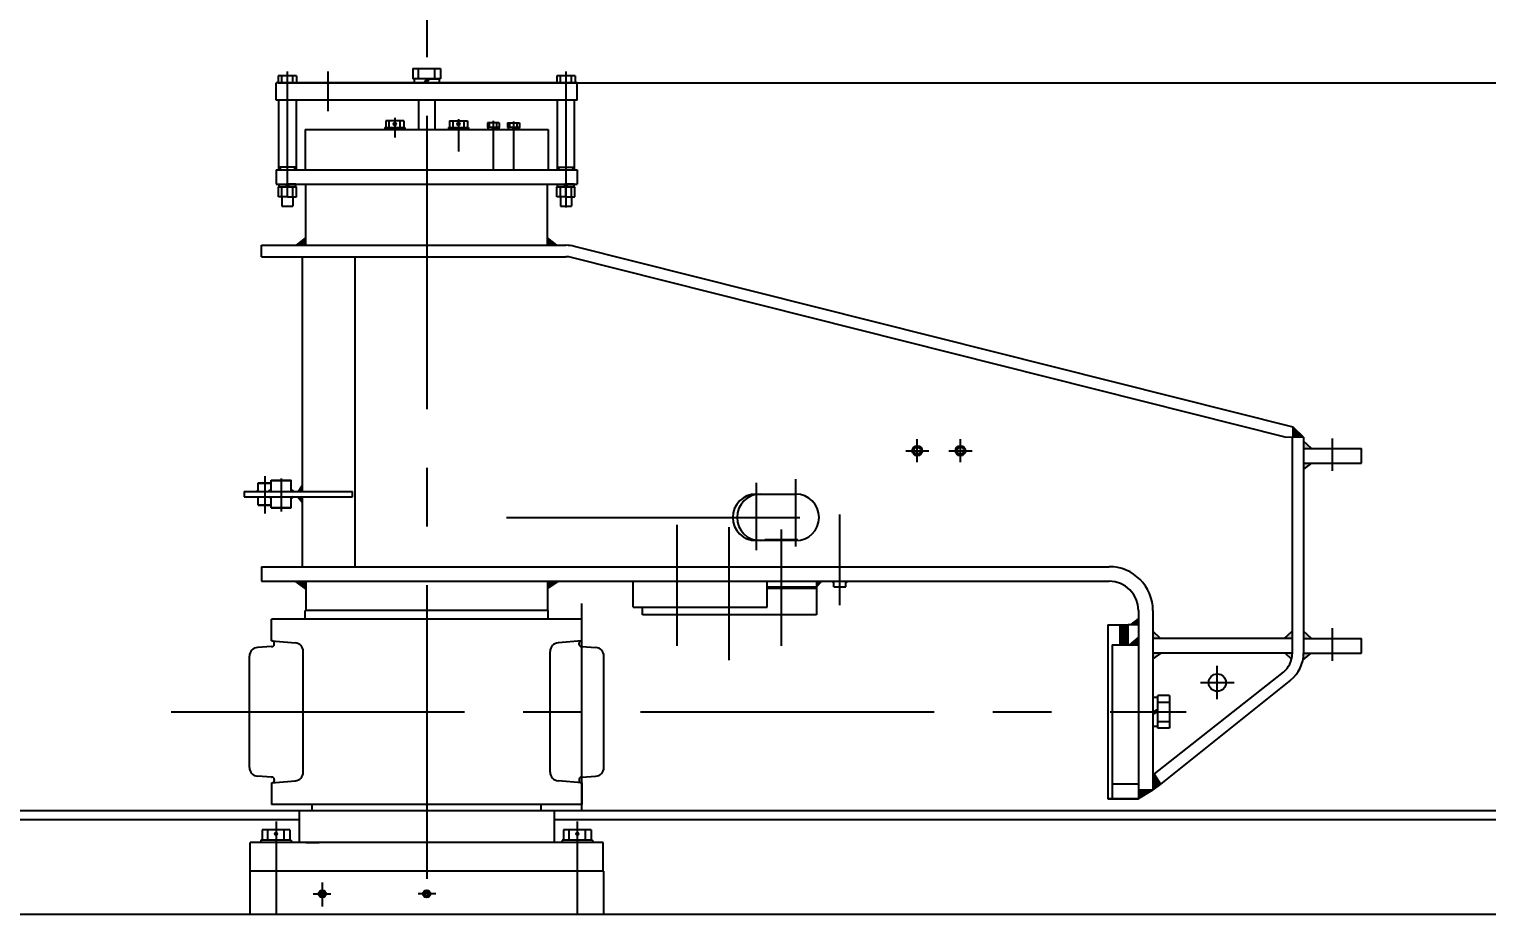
# Model space of a CAD drawing. Header units: millimetres. Extents: x 0 to 25200, y 0 to 17820.
# Drawn here: x 10466 to 13659, y 8440 to 10389 of the extents above; entities that cross this region are included whole.
import ezdxf

# ---------------------------------------------------------------- set-up
doc = ezdxf.new("R2010")
doc.units = ezdxf.units.MM
doc.header["$LTSCALE"] = 600
doc.linetypes.add('F', pattern=[0.75, 0.5, -0.25])
doc.linetypes.add('G', pattern=[2, 1.25, -0.25, 0.25, -0.25])
for name, color, linetype in [('01', 7, 'Continuous'), ('04', 2, 'F'), ('05', 142, 'G'), ('08', 1, 'Continuous')]:
    doc.layers.add(name, color=color, linetype=linetype)
doc.styles.get("Standard").update_dxf_attribs({"font": 'isocp', "width": 0.707, "bigfont": 'intecad.shx'})
doc.dimstyles.new('INTE', dxfattribs={"dimscale": 60, "dimtxt": 7, "dimasz": 3, "dimexe": 3, "dimexo": 0, "dimgap": 1, "dimtad": 1, "dimdec": 0, "dimdsep": 46, "dimtxsty": 'Standard', "dimcen": 0, "dimclrd": 1, "dimclre": 1, "dimclrt": 3, "dimaunit": 1, "dimadec": 0, "dimazin": 0, "dimtfac": 1, "dimtdec": 0, "dimtmove": 0, "dimatfit": 0, "dimfxl": 0, "dimarcsym": 0})

# ---------------------------------------------------------------- blocks, each defined once
blk = doc.blocks.new('*U203')
at = {"layer": '01'}
for p, q in [((-27.2, 9), (-27.2, 0)), ((0, 9), (-27.2, 9)), ((-27.2, 0), (0, 0)), ((0, 0), (-5.2, 9)), ((0, 9), (5.2, 0)), ((0, 9), (27.2, 9)), ((27.2, 0), (0, 0)), ((27.2, 9), (27.2, 0))]:
    blk.add_line(p, q, dxfattribs=at)
at = {"layer": '05'}
blk.add_line((0, 11.1), (0, -2.1), dxfattribs=at)
blk = doc.blocks.new('*U202')
at = {"layer": '01'}
for p, q in [((-18.3, 6), (-18.3, 0)), ((0, 6), (-18.3, 6)), ((-18.3, 0), (0, 0)), ((0, 0), (-3.5, 6)), ((0, 6), (3.5, 0)), ((0, 6), (18.3, 6)), ((18.3, 0), (0, 0)), ((18.3, 6), (18.3, 0))]:
    blk.add_line(p, q, dxfattribs=at)
at = {"layer": '05'}
blk.add_line((0, 8.1), (0, -2.1), dxfattribs=at)
blk = doc.blocks.new('*U201')
at = {"layer": '01'}
for p, q in [((-21.5, 0), (-21.5, 19.8)), ((-21.5, 19.8), (0, 19.8)), ((-21.5, 12), (0, 12)), ((0, 19.8), (0, 0)), ((0, -19.8), (0, 0)), ((-21.5, 0), (-21.5, -19.8)), ((-21.5, -12), (0, -12)), ((-21.5, -19.8), (0, -19.8))]:
    blk.add_line(p, q, dxfattribs=at)
at = {"layer": '05'}
blk.add_line((-22.6, 0), (1.1, 0), dxfattribs=at)
blk = doc.blocks.new('*U199')
at = {"layer": '01'}
for p, q in [((-12.2, 4.1), (-12.2, 0)), ((0, 4.1), (-12.2, 4.1)), ((-12.2, 0), (0, 0)), ((0, 0), (-2.4, 4.1)), ((0, 4.1), (2.4, 0)), ((0, 4.1), (12.2, 4.1)), ((12.2, 0), (0, 0)), ((12.2, 4.1), (12.2, 0))]:
    blk.add_line(p, q, dxfattribs=at)
at = {"layer": '05'}
blk.add_line((0, 6.2), (0, -2.1), dxfattribs=at)
blk = doc.blocks.new('*D321')
at = {"layer": '08', "color": 1, "lineweight": -2}
for p, q in [((11011.9, 10271), (14929.8, 10271)), ((14749.8, 4975), (14749.8, 10091)), ((11011.9, 4795), (14929.8, 4795))]:
    blk.add_line(p, q, dxfattribs=at)
at = {"layer": '08', "color": 1}
for points in [[(14719.8, 10091), (14779.8, 10091), (14749.8, 10271)], [(14719.8, 4975), (14779.8, 4975), (14749.8, 4795)]]:
    blk.add_solid(points, dxfattribs=at)
at = {"layer": 'DEFPOINTS', "color": 0}
for p in [(11011.9, 10271), (14749.8, 10271), (11011.9, 4795)]:
    blk.add_point(p, dxfattribs=at)
at = {"layer": '08', "color": 3, "insert": (14479.8, 7533), "char_height": 420, "attachment_point": 5, "rotation": 90}
blk.add_mtext('5476', dxfattribs=at)

msp = doc.modelspace()

# ---------------------------------------------------------------- hatches: boundary and pattern name
at = {"layer": '01', "ltscale": 0.857143}
h = msp.add_hatch(color=256, dxfattribs=at)
h.paths.add_polyline_path([(11012.9, 10086), (11012.9, 10080), (11018.9, 10080)])
h.paths.add_polyline_path([(11044.9, 10080), (11050.9, 10080), (11050.9, 10086)])
h = msp.add_hatch(color=256, dxfattribs=at)
h.paths.add_polyline_path([(11660.9, 10086), (11660.9, 10080), (11654.9, 10080)])
h.paths.add_polyline_path([(11628.9, 10080), (11622.9, 10080), (11622.9, 10086)])
for points in [[(11051.4, 9915), (11071.9, 9915), (11071.9, 9931.6)], [(11051.4, 9915), (11071.9, 9915), (11071.9, 9931.6)], [(11622.4, 9915), (11601.9, 9915), (11601.9, 9931.6)], [(11622.4, 9915), (11601.9, 9915), (11601.9, 9931.6)], [(13257.9, 9494.9), (13235.2, 9494.9), (13235.2, 9495.2), (13234.8, 9516.4)], [(10964.9, 9376.6), (10968, 9379.6), (10968, 9376.6)], [(10964.9, 9376), (10968, 9379), (10968, 9376)], [(10964.9, 9364.6), (10968, 9361.6), (10968, 9364.6)], [(10964.9, 9364), (10968, 9361.1), (10968, 9364)], [(11048.4, 9179), (11071.9, 9163.1), (11071.9, 9179)], [(11048.4, 9179), (11071.9, 9163.1), (11071.9, 9179)], [(11625.4, 9179), (11601.9, 9163.1), (11601.9, 9179)], [(11625.4, 9179), (11601.9, 9163.1), (11601.9, 9179)], [(12190.9, 9179), (12202.8, 9179), (12190.9, 9166.5)], [(12224.3, 9179), (12228.5, 9175), (12228.5, 9179)], [(12255.3, 9179), (12259.5, 9179), (12255.3, 9175)], [(12895.9, 9096.7), (12895.9, 9084), (12879.9, 9084)], [(12877.1, 9040), (12895.9, 9055.7), (12895.9, 9040)], [(12944.2, 8734.7), (12927.9, 8722), (12927.9, 8754), (12930.9, 8756.4)], [(12927.9, 8722), (12895.9, 8703), (12895.9, 8722)]]:
    msp.add_hatch(color=256, dxfattribs=at).paths.add_polyline_path(points)
h = msp.add_hatch(color=256, dxfattribs=at)
h.paths.add_polyline_path([(13275, 9437.9), (13257.9, 9424.7), (13257.9, 9437.9)])
h.paths.add_polyline_path([(13275.3, 9469.9), (13257.9, 9469.9), (13257.9, 9485.7)])
h = msp.add_hatch(color=256, dxfattribs=at)
h.paths.add_polyline_path([(10991.4, 9364.6), (10996.1, 9360.9), (10996.1, 9364.6)])
h.paths.add_polyline_path([(10991.3, 9376.6), (10996.1, 9376.6), (10996.1, 9380.9)])
h = msp.add_hatch(color=256, dxfattribs=at)
h.paths.add_polyline_path([(10991.4, 9364), (10996.1, 9360.3), (10996.1, 9364)])
h.paths.add_polyline_path([(10991.3, 9376), (10996.1, 9376), (10996.1, 9380.3)])
h = msp.add_hatch(color=256, dxfattribs=at)
h.paths.add_polyline_path([(11040.1, 9360.9), (11040.1, 9364.6), (11044.7, 9364.6)])
h.paths.add_polyline_path([(11040.1, 9376.6), (11040.1, 9380.9), (11044.9, 9376.6)])
h = msp.add_hatch(color=256, dxfattribs=at)
h.paths.add_polyline_path([(11040.1, 9360.3), (11040.1, 9364), (11044.7, 9364)])
h.paths.add_polyline_path([(11040.1, 9376), (11040.1, 9380.3), (11044.9, 9376)])
h = msp.add_hatch(color=256, dxfattribs=at)
h.paths.add_polyline_path([(11055, 9364), (11063.9, 9364), (11063.9, 9352.4)])
h.paths.add_polyline_path([(11055.8, 9376), (11063.9, 9388), (11063.9, 9376)])
at = {"layer": '01', "linetype": 'Continuous', "ltscale": 0.857143}
h = msp.add_hatch(color=7, dxfattribs=at)
h.paths.add_polyline_path([(12927.9, 9008.8), (12927.9, 9021.9), (12945.1, 9021.9)])
h.paths.add_polyline_path([(12927.9, 9069.8), (12944.7, 9053.9), (12927.9, 9053.9)])
at = {"layer": '01', "ltscale": 0.857143}
h = msp.add_hatch(color=256, dxfattribs=at)
h.paths.add_polyline_path([(13217.4, 9021.9), (13232.9, 9021.9), (13232.9, 9020, -0.057766), (13231.6, 9008.4)])
h.paths.add_polyline_path([(13232.9, 9069.7), (13232.9, 9053.9), (13215.6, 9053.9)])
h = msp.add_hatch(color=256, dxfattribs=at)
h.paths.add_polyline_path([(13273.9, 9021.9), (13256.4, 9007.1, 0.04916), (13257.9, 9021.9)])
h.paths.add_polyline_path([(13275.3, 9053.9), (13257.9, 9053.9), (13257.9, 9069.7)])

# ---------------------------------------------------------------- linework, layer by layer
at = {"ltscale": 0.857143}
for p, q in [((10997.1, 9048.6), (10997.1, 9096.2)), ((11676.7, 9048.6), (11676.7, 9096.2)), ((10997.1, 9048.6), (11049.2, 9044.1)), ((11003, 9040.9), (11003, 9043.6)), ((11676.7, 9048.6), (11624.7, 9044.1)), ((11670.8, 9040.9), (11670.8, 9043.6)), ((10948.7, 8770.8), (10948.7, 9015.3)), ((10997.1, 9035.9), (10966, 9034.2)), ((10997.1, 9035.9), (10998, 9035.9)), ((11066.5, 8760.9), (11066.5, 9025.2)), ((11607.3, 8760.9), (11607.3, 9025.2)), ((11676.7, 9035.9), (11675.8, 9035.9)), ((11676.7, 9035.9), (11707.8, 9034.2)), ((11725.1, 8770.8), (11725.1, 9015.3)), ((10997.1, 8750.1), (10966, 8751.9)), ((10997.1, 8750.1), (10998, 8750.1)), ((11676.7, 8750.1), (11675.8, 8750.1)), ((11676.7, 8750.1), (11707.8, 8751.9)), ((10997.1, 8737.4), (11049.2, 8742)), ((10997.1, 8737.4), (10997.1, 8689.8)), ((11003, 8745.1), (11003, 8742.5)), ((11676.7, 8737.4), (11624.7, 8742)), ((11670.8, 8745.1), (11670.8, 8742.5)), ((11676.7, 8737.4), (11676.7, 8689.8))]:
    msp.add_line(p, q, dxfattribs=at)
for centre, radius, start, end in [((10998, 9040.9), 5, 270, 0), ((10998, 9043.6), 5, 0, 85), ((11047.5, 9025.2), 19, 0, 85), ((11626.3, 9025.2), 19, 95, 180), ((11675.8, 9043.6), 5, 95, 180), ((11675.8, 9040.9), 5, 180, 270), ((10967.7, 9015.3), 19, 95, 180), ((11706.1, 9015.3), 19, 0, 85), ((10967.7, 8770.8), 19, 180, 265), ((10998, 8745.1), 5, 0, 90), ((11047.5, 8760.9), 19, 275, 0), ((11626.3, 8760.9), 19, 180, 265), ((11675.8, 8745.1), 5, 90, 180), ((11706.1, 8770.8), 19, 275, 0), ((11706.1, 8770.8), 19, 275, 0), ((10998, 8742.5), 5, 275, 0), ((11675.8, 8742.5), 5, 180, 265)]:
    msp.add_arc(centre, radius, start, end, dxfattribs=at)
at = {"layer": '01', "ltscale": 0.857143}
for p, q in [((11051.9, 10286), (11011.9, 10286)), ((11011.9, 10286), (11011.9, 10271)), ((11019.9, 10271), (11019.9, 10286)), ((11043.9, 10271), (11043.9, 10286)), ((11051.9, 10286), (11051.9, 10271)), ((11306.5, 10302.5), (11306.5, 10280)), ((11306.5, 10302.5), (11367.3, 10302.5)), ((11318.9, 10280), (11318.9, 10302.5)), ((11354.9, 10280), (11354.9, 10302.5)), ((11367.3, 10302.5), (11367.3, 10280)), ((11621.9, 10286), (11621.9, 10271)), ((11661.9, 10286), (11621.9, 10286)), ((11629.9, 10271), (11629.9, 10286)), ((11653.9, 10271), (11653.9, 10286)), ((11661.9, 10286), (11661.9, 10271)), ((11666.9, 10271), (11006.9, 10271)), ((11006.9, 10233), (11006.9, 10271)), ((11367.3, 10280), (11306.5, 10280)), ((11666.9, 10233), (11666.9, 10271)), ((11666.9, 10233), (11006.9, 10233)), ((11012.9, 10080), (11012.9, 10233)), ((11050.9, 10233), (11050.9, 10080)), ((11318.9, 10233), (11318.9, 10169)), ((11354.9, 10233), (11354.9, 10169)), ((11622.9, 10233), (11622.9, 10080)), ((11660.9, 10080), (11660.9, 10233)), ((11286.7, 10188), (11247.1, 10188)), ((11247.1, 10188), (11247.1, 10173)), ((11254.9, 10173), (11254.9, 10188)), ((11278.9, 10173), (11278.9, 10188)), ((11286.7, 10188), (11286.7, 10173)), ((11387.1, 10188), (11426.7, 10188)), ((11387.1, 10188), (11387.1, 10173)), ((11394.9, 10173), (11394.9, 10188)), ((11418.9, 10173), (11418.9, 10188)), ((11426.7, 10188), (11426.7, 10173)), ((11244.9, 10173), (11288.9, 10173)), ((11244.9, 10173), (11244.9, 10169)), ((11288.9, 10173), (11288.9, 10169)), ((11384.9, 10173), (11384.9, 10169)), ((11384.9, 10173), (11428.9, 10173)), ((11428.9, 10173), (11428.9, 10169)), ((11496, 10183.1), (11469.8, 10183.1)), ((11469.8, 10183.1), (11469.8, 10173.1)), ((11474.9, 10173.1), (11474.9, 10183.1)), ((11496, 10173.1), (11482.9, 10173.1)), ((11490.9, 10173.1), (11490.9, 10183.1)), ((11496, 10183.1), (11496, 10173.1)), ((11514.3, 10183.1), (11540.5, 10183.1)), ((11514.3, 10183.1), (11514.3, 10173.1)), ((11540.5, 10173.1), (11514.3, 10173.1)), ((11519.4, 10173.1), (11519.4, 10183.1)), ((11535.4, 10173.1), (11535.4, 10183.1)), ((11540.5, 10183.1), (11540.5, 10173.1)), ((11006.9, 10080), (11006.9, 10049)), ((11666.9, 10080), (11666.9, 10049)), ((11006.9, 10049), (11666.9, 10049)), ((11019.9, 10021.5), (11019.9, 10001)), ((11019.9, 10001), (11043.9, 10001)), ((11043.9, 10021.5), (11043.9, 10001)), ((11629.9, 10021.5), (11629.9, 10001)), ((11629.9, 10001), (11653.9, 10001)), ((11653.9, 10021.5), (11653.9, 10001)), ((11051.4, 9915), (11071.9, 9931.6)), ((11622.4, 9915), (11601.9, 9931.6)), ((10974.9, 9890), (10974.9, 9915)), ((10974.9, 9915), (11641.9, 9915)), ((13234.8, 9516.4), (11660.5, 9912.7)), ((10974.9, 9890), (11641.9, 9890)), ((11179.3, 9890), (11179.3, 9211)), ((13217.6, 9495), (11654.4, 9888.5)), ((13257.9, 9494.9), (13234.8, 9516.4)), ((13235.2, 9495.2), (13234.8, 9516.4)), ((13217.6, 9495), (13235.2, 9495.2)), ((13232.9, 9494.9), (13232.9, 9020)), ((13257.9, 9494.9), (13232.9, 9494.9)), ((13235.2, 9495.2), (13235.2, 9494.9)), ((13257.9, 9494.9), (13257.9, 9021.9)), ((13275.3, 9469.9), (13257.9, 9485.7)), ((13257.9, 9469.9), (13384.9, 9469.9)), ((13384.9, 9437.9), (13384.9, 9469.9)), ((13275, 9437.9), (13257.9, 9424.7)), ((13257.9, 9437.9), (13384.9, 9437.9)), ((10968, 9394.6), (10996.1, 9394.6)), ((10968, 9394), (10996.1, 9394)), ((10996.1, 9400.6), (11040.1, 9400.6)), ((10996.1, 9400), (11040.1, 9400)), ((10936.9, 9376), (10936.9, 9364)), ((10964.9, 9376.6), (10968, 9379.6)), ((10964.9, 9376), (10968, 9379)), ((10964.9, 9364.6), (10968, 9361.6)), ((10964.9, 9364), (10968, 9361.1)), ((10991.3, 9376.6), (10996.1, 9380.9)), ((10991.3, 9376), (10996.1, 9380.3)), ((10991.4, 9364.6), (10996.1, 9360.9)), ((10991.4, 9364), (10996.1, 9360.3)), ((11044.9, 9376.6), (11040.1, 9380.9)), ((11044.9, 9376), (11040.1, 9380.3)), ((11044.7, 9364.6), (11040.1, 9360.9)), ((11044.7, 9364), (11040.1, 9360.3)), ((11055, 9364), (11063.9, 9352.4)), ((11055.8, 9376), (11063.9, 9388)), ((12058.4, 9370), (12145.5, 9370)), ((10968, 9346.6), (10996.1, 9346.6)), ((10968, 9346), (10996.1, 9346)), ((10996.1, 9340.6), (11040.1, 9340.6)), ((10996.1, 9340), (11040.1, 9340)), ((12145.5, 9268), (12058.4, 9268)), ((11625.4, 9179), (11601.9, 9163.1)), ((11788.9, 9122), (11788.9, 9179)), ((12082.9, 9122), (12082.9, 9179)), ((12190.9, 9166.5), (12202.8, 9179)), ((12228.5, 9175), (12224.3, 9179)), ((12255.3, 9175), (12259.5, 9179)), ((12855.9, 9040), (12855.9, 9083.5)), ((12857.4, 9040), (12857.4, 9083.5)), ((12858.9, 9040), (12858.9, 9083.5)), ((12860.4, 9040), (12860.4, 9083.5)), ((12861.9, 9040), (12861.9, 9083.5)), ((12863.4, 9040), (12863.4, 9083.5)), ((12864.9, 9040), (12864.9, 9083.5)), ((12866.4, 9040), (12866.4, 9083.5)), ((12867.9, 9040), (12867.9, 9083.5)), ((12869.4, 9040), (12869.4, 9083.5)), ((12870.9, 9040), (12870.9, 9083.5)), ((12872.4, 9040), (12872.4, 9083.5)), ((12873.9, 9040), (12873.9, 9084)), ((12879.9, 9084), (12895.9, 9096.7)), ((13215.6, 9053.9), (13232.9, 9069.7)), ((13275.3, 9053.9), (13257.9, 9069.7)), ((12877.1, 9040), (12895.9, 9055.7)), ((13232.9, 9053.9), (12927.9, 9053.9)), ((13257.9, 9053.9), (13384.9, 9053.9)), ((13384.9, 9021.9), (13384.9, 9053.9)), ((13232.9, 9021.9), (12927.9, 9021.9)), ((13217.4, 9021.9), (13231.6, 9008.4)), ((13273.9, 9021.9), (13256.4, 9007.1)), ((13257.9, 9021.9), (13384.9, 9021.9)), ((12927.9, 8754), (13213.6, 8980.1)), ((12927.9, 8924.8), (12938.4, 8924.8)), ((12938.4, 8857), (12938.4, 8929.1)), ((12938.4, 8914), (12964.4, 8914)), ((12927.9, 8893), (12938.4, 8899.1)), ((12938.4, 8893), (12927.9, 8887)), ((12927.9, 8861.3), (12938.4, 8861.3)), ((12938.4, 8872), (12964.4, 8872)), ((12895.9, 8703), (12927.9, 8722)), ((12944.2, 8734.7), (12927.9, 8722)), ((11086.2, 8677), (11086.2, 8689.8)), ((11587.7, 8677), (11587.7, 8689.8)), ((11057.4, 8677), (11057.4, 8606.8)), ((11616.4, 8677), (11616.4, 8606.8)), ((11037.3, 8634.3), (10976.5, 8634.3)), ((10976.5, 8634.3), (10976.5, 8611.8)), ((10988.9, 8611.8), (10988.9, 8634.3)), ((11024.9, 8611.8), (11024.9, 8634.3)), ((11037.3, 8634.3), (11037.3, 8611.8)), ((11697.3, 8634.3), (11636.5, 8634.3)), ((11636.5, 8634.3), (11636.5, 8611.8)), ((11648.9, 8611.8), (11648.9, 8634.3)), ((11684.9, 8611.8), (11684.9, 8634.3)), ((11697.3, 8634.3), (11697.3, 8611.8)), ((11723.9, 8606.8), (10949.9, 8606.8)), ((10949.9, 8543.8), (10949.9, 8606.8)), ((11039.9, 8611.8), (10973.9, 8611.8)), ((10973.9, 8611.8), (10973.9, 8606.8)), ((11039.9, 8611.8), (11039.9, 8606.8)), ((11071.9, 8607), (11101.4, 8607)), ((11699.9, 8611.8), (11633.9, 8611.8)), ((11633.9, 8611.8), (11633.9, 8606.8)), ((11699.9, 8611.8), (11699.9, 8606.8)), ((11723.9, 8543.8), (11723.9, 8606.8)), ((9456.9, 8449.5), (18270.5, 8449.5))]:
    msp.add_line(p, q, dxfattribs=at)
at = {"layer": '01', "color": 7, "linetype": 'Continuous', "ltscale": 0.857143}
for p, q in [((11070.4, 10169), (11603.4, 10169)), ((11070.4, 10169), (11070.4, 10080)), ((11603.4, 10169), (11603.4, 10080)), ((11006.9, 10080), (11666.9, 10080)), ((11050.9, 10086), (11012.9, 10086)), ((11018.9, 10080), (11012.9, 10086)), ((11044.9, 10080), (11050.9, 10086)), ((11628.9, 10080), (11622.9, 10086)), ((11622.9, 10086), (11660.9, 10086)), ((11654.9, 10080), (11660.9, 10086)), ((11071.9, 9915), (11071.9, 10049)), ((11601.9, 9915), (11601.9, 10049)), ((11063.9, 9890), (11063.9, 9376)), ((10968, 9376), (10968, 9394.6)), ((10996.1, 9376), (10996.1, 9400.6)), ((11040.1, 9376), (11040.1, 9400.6)), ((10936.9, 9376), (11174.6, 9376)), ((10936.9, 9364), (11174.6, 9364)), ((10968, 9346), (10968, 9364.6)), ((10996.1, 9340), (10996.1, 9364.6)), ((11040.1, 9340), (11040.1, 9364.6)), ((11063.9, 9364), (11063.9, 9211)), ((11174.6, 9364), (11174.6, 9376)), ((12149.9, 9269.5), (12077.9, 9269.5)), ((12077.9, 9269.5), (12077.9, 9268)), ((12092.9, 9268), (12092.9, 9269.5)), ((12134.9, 9268), (12134.9, 9269.5)), ((12149.9, 9269.5), (12149.9, 9268.2)), ((10974.9, 9211), (11336.9, 9211)), ((10974.9, 9211), (10974.9, 9179)), ((11336.9, 9211), (12831.9, 9211)), ((10974.9, 9179), (11336.9, 9179)), ((11048.4, 9179), (11071.9, 9162)), ((11071.9, 9179), (11071.9, 9115)), ((11336.9, 9179), (12831.9, 9179)), ((11601.9, 9179), (11601.9, 9115)), ((12190.9, 9166), (12082.9, 9166)), ((12190.9, 9179), (12190.9, 9105.5)), ((12228.5, 9167), (12228.5, 9179)), ((12228.5, 9167), (12255.3, 9167)), ((12255.3, 9167), (12255.3, 9179)), ((12190.9, 9163.5), (12082.9, 9163.5)), ((11603.4, 9115), (11070.4, 9115)), ((11070.4, 9096.2), (11070.4, 9115)), ((11603.4, 9096.2), (11603.4, 9115)), ((11788.9, 9122), (12082.9, 9122)), ((11809.9, 9105.5), (11809.9, 9122)), ((12190.9, 9105.5), (11809.9, 9105.5)), ((12895.9, 9115), (12895.9, 8702.5)), ((12927.9, 9115), (12927.9, 8722)), ((11676.7, 9096.2), (10997.1, 9096.2)), ((12828.9, 9083.5), (12873.9, 9083.5)), ((12829, 9083.5), (12829, 8702.5)), ((12873.9, 9084), (12895.9, 9084)), ((12944.7, 9053.9), (12927.9, 9069.8)), ((12838.9, 9040), (12838.9, 8703)), ((12838.9, 9040), (12895.9, 9040)), ((12945.1, 9021.9), (12927.9, 9008.8)), ((13229.4, 8962.5), (12944.2, 8734.7)), ((12964.4, 8929.1), (12938.4, 8929.1)), ((12964.4, 8929.1), (12964.4, 8857)), ((12964.4, 8857), (12938.4, 8857)), ((12930.9, 8756.4), (12944.2, 8734.7)), ((12838.9, 8735), (12895.9, 8735)), ((12895.9, 8722), (12927.9, 8722)), ((11676.7, 8689.8), (10997.1, 8689.8)), ((12828.9, 8703), (12895.9, 8703)), ((12828.9, 8702.5), (12895.9, 8702.5)), ((8772.9, 8657), (11057.4, 8657)), ((8783.5, 8677), (20290.7, 8677)), ((11616.4, 8657), (20294.8, 8657)), ((10949.7, 8543.8), (10949.7, 8449.5)), ((11724.2, 8543.8), (10949.7, 8543.8)), ((11724.2, 8543.8), (11724.2, 8449.5))]:
    msp.add_line(p, q, dxfattribs=at)
for centre, radius in [((11266.9, 10180.7), 3), ((11406.9, 10180.7), 3), ((13068.9, 8957), 19), ((11006.9, 8625.7), 3), ((11666.9, 8625.7), 3), ((11108.4, 8494.5), 8.01), ((11108.4, 8494.5), 5), ((11336.9, 8494.5), 8.01), ((11336.9, 8494.5), 5)]:
    msp.add_circle(centre, radius, dxfattribs=at)
at = {"layer": '01', "ltscale": 0.857143}
for centre, radius in [((12411.7, 9465), 11), ((12411.7, 9465), 7.47), ((12506.2, 9465), 11), ((12506.2, 9465), 7.47)]:
    msp.add_circle(centre, radius, dxfattribs=at)
for centre, radius, start, end in [((11641.9, 9839), 76, 75.87, 90), ((11641.9, 9839), 76, 75.87, 90), ((11641.9, 9839), 51, 75.87, 90), ((11641.9, 9839), 51, 75.87, 90), ((12058.4, 9319), 51, 90, 270), ((12067.8, 9319), 51, 90, 270), ((12145.5, 9319), 51, 270, 90), ((13181.9, 9020), 51, 308.3514, 0)]:
    msp.add_arc(centre, radius, start, end, dxfattribs=at)
at = {"layer": '01', "color": 7, "linetype": 'Continuous', "ltscale": 0.857143}
for centre, radius, start, end in [((12831.9, 9115), 96, 0, 90), ((12831.9, 9115), 64, 0, 90), ((13181.9, 9021.9), 76, 308.63, 0)]:
    msp.add_arc(centre, radius, start, end, dxfattribs=at)
at = {"layer": '05', "ltscale": 0.857143}
for p, q in [((11336.9, 14313.1), (11336.9, 4319.2)), ((11031.9, 10033.9), (11031.9, 10296)), ((11121.2, 10209.2), (11121.2, 10295.9)), ((11641.9, 10295.9), (11641.9, 9997.5)), ((11266.9, 10194.1), (11266.9, 10151.4)), ((11406.9, 10191.1), (11406.9, 10120.5)), ((11482.9, 10187.7), (11482.9, 10080.6)), ((11527.4, 10186.2), (11527.4, 10080.6)), ((12411.7, 9439.7), (12411.7, 9490.4)), ((12506.2, 9439.7), (12506.2, 9490.4)), ((13321.4, 9420.9), (13321.4, 9492)), ((12386.3, 9465), (12437, 9465)), ((12480.8, 9465), (12531.6, 9465)), ((10982.5, 9409.4), (10982.5, 9327.8)), ((11018.1, 9404.2), (11018.1, 9331.7)), ((12058.4, 9394.9), (12058.4, 9247)), ((12145.5, 9255), (12145.5, 9402.9)), ((12241.9, 9126.9), (12241.9, 9325.4)), ((11511.5, 9319), (12225, 9319)), ((11999.9, 9006.5), (11999.9, 9297.7)), ((11676.6, 8675.1), (11676.6, 9130.6)), ((13321.4, 9004.9), (13321.4, 9076)), ((13068.9, 8920.5), (13068.9, 8993.6)), ((13032.3, 8957), (13105.5, 8957)), ((10777.1, 8893), (13000.7, 8893)), ((12925.8, 8893), (12940.5, 8893)), ((11006.9, 8653.1), (11006.9, 8449.7)), ((11666.9, 8653.1), (11666.9, 8449.7)), ((11088.6, 8494.5), (11126.8, 8494.5)), ((11356.7, 8494.5), (11318.5, 8494.5))]:
    msp.add_line(p, q, dxfattribs=at)
at = {"layer": '05', "color": 142, "linetype": 'G', "ltscale": 0.857143}
for p, q in [((11885.9, 9037.5), (11885.9, 9302.5)), ((12113.9, 9037.5), (12113.9, 9292.7)), ((11108.4, 8466.8), (11108.4, 8519.1))]:
    msp.add_line(p, q, dxfattribs=at)

# ---------------------------------------------------------------- block references
at = {"layer": '01', "ltscale": 0.857143, "xscale": -1}
msp.add_blockref('*U203', (11336.9, 10271), dxfattribs=at)
at = {"layer": '01', "ltscale": 0.857143}
for name, p, rotation in [('*U201', (11031.9, 10043), 90), ('*U202', (11031.9, 10049), 180)]:
    msp.add_blockref(name, p, dxfattribs=dict(at, rotation=rotation))
at = {"layer": '01', "ltscale": 0.857143, "xscale": -1}
for name, p, rotation in [('*U201', (11641.9, 10043), 270), ('*U202', (11641.9, 10049), 180)]:
    msp.add_blockref(name, p, dxfattribs=dict(at, rotation=rotation))
at = {"layer": '04', "ltscale": 0.857143, "xscale": -1}
for p in [(11482.9, 10169), (11527.4, 10169)]:
    msp.add_blockref('*U199', p, dxfattribs=at)

# ---------------------------------------------------------------- dimensions: what is measured, and where the dimension line sits
at = {"layer": '08'}
dim = msp.add_linear_dim(base=(14749.8, 10271), p1=(11011.9, 4795), p2=(11011.9, 10271), angle=90, dimstyle='INTE', dxfattribs=at)
dim.commit()
dim.dimension.update_dxf_attribs({"geometry": '*D321', "text_midpoint": (14479.8, 7533)})

doc.saveas('drawing.dxf')
